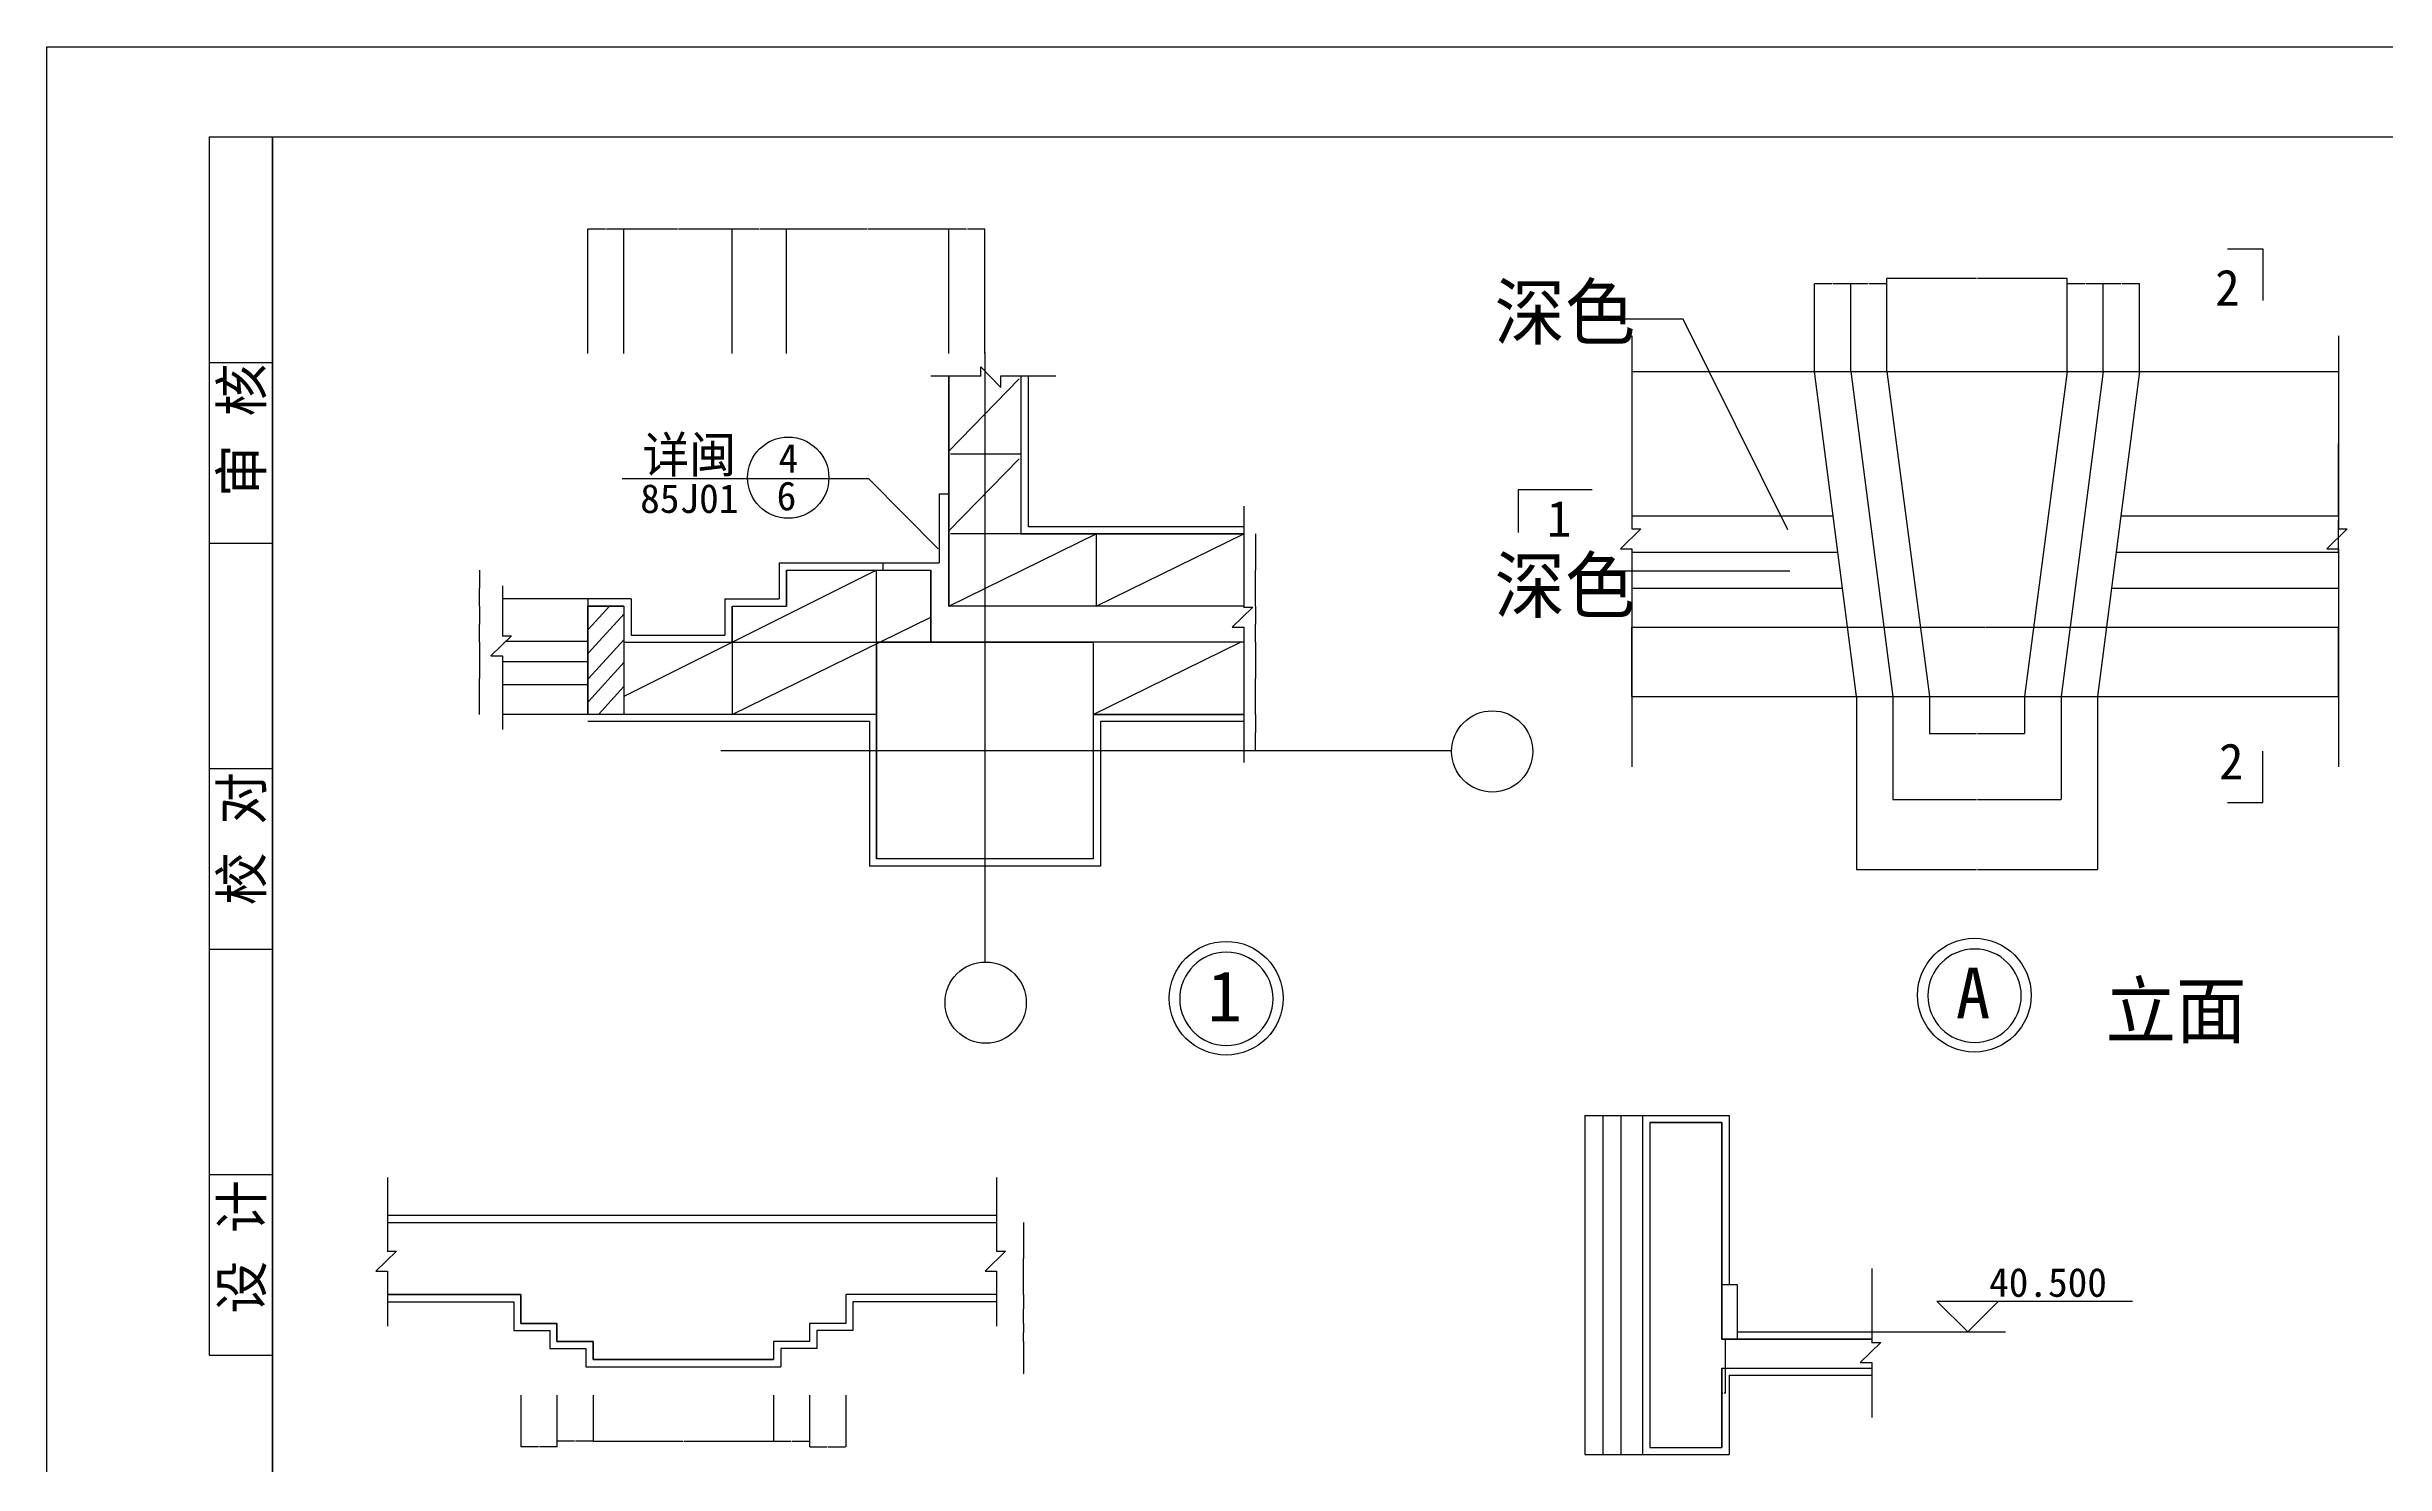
# Model space of a CAD drawing. Header units: metres. Extents: x 24415 to 43051, y 109589 to 120089.
# Drawn here: x 32551 to 39030, y 115372 to 119300 of the extents above; entities that cross this region are included whole.
import ezdxf

# ---------------------------------------------------------------- set-up
doc = ezdxf.new("R2010")
doc.units = ezdxf.units.M
for name, color, linetype in [('D', 4, 'Continuous'), ('T1', 41, 'Continuous'), ('T2', 6, 'Continuous')]:
    doc.layers.add(name, color=color, linetype=linetype)
doc.dimstyles.get("Standard").update_dxf_attribs({"dimtxt": 2.5, "dimasz": 2.5, "dimexe": 1.25, "dimexo": 0.625, "dimtad": 1, "dimcen": 2.5, "dimazin": 3, "dimtfac": 1, "dimtmove": 0, "dimatfit": 3})

# ---------------------------------------------------------------- blocks, each defined once
blk = doc.blocks.new('BG')
at = {"layer": 'T2'}
for p, q in [((-450, 450), (2400, 450)), ((-450, 450), (0, 0)), ((450, 450), (0, 0)), ((-400, 0), (550, 0))]:
    blk.add_line(p, q, dxfattribs=at)
blk = doc.blocks.new('*D40')
for p, q in [((38297.34, 118642.86), (38248.59, 118642.86)), ((38248.84, 118400), (38248.84, 118642.86)), ((38349.09, 118642.86), (38300.34, 118642.86)), ((38348.84, 118400), (38348.84, 118642.86))]:
    blk.add_line(p, q)
at = {"layer": 'Defpoints'}
for p in [(38348.84, 118642.86), (38248.84, 118400), (38348.84, 118400)]:
    blk.add_point(p, dxfattribs=at)
at = {"layer": 'D', "insert": (38298.84, 118642.86), "char_height": 1, "attachment_point": 5}
blk.add_mtext('100', dxfattribs=at)
blk = doc.blocks.new('*D41')
for p, q in [((38197.34, 118642.86), (38148.59, 118642.86)), ((38148.84, 118400), (38148.84, 118642.86)), ((38249.09, 118642.86), (38200.34, 118642.86)), ((38248.84, 118400), (38248.84, 118642.86))]:
    blk.add_line(p, q)
at = {"layer": 'Defpoints'}
for p in [(38248.84, 118642.86), (38148.84, 118400), (38248.84, 118400)]:
    blk.add_point(p, dxfattribs=at)
at = {"layer": 'D', "insert": (38198.84, 118642.86), "char_height": 1, "attachment_point": 5}
blk.add_mtext('100', dxfattribs=at)
blk = doc.blocks.new('*D42')
for p, q in [((37897.34, 118657.86), (37648.59, 118657.86)), ((37648.84, 118400), (37648.84, 118657.86)), ((38149.09, 118657.86), (37900.34, 118657.86)), ((38148.84, 118400), (38148.84, 118657.86))]:
    blk.add_line(p, q)
at = {"layer": 'Defpoints'}
for p in [(38148.84, 118657.86), (37648.84, 118400), (38148.84, 118400)]:
    blk.add_point(p, dxfattribs=at)
at = {"layer": 'D', "insert": (37898.84, 118657.86), "char_height": 1, "attachment_point": 5}
blk.add_mtext('500', dxfattribs=at)
blk = doc.blocks.new('*D43')
for p, q in [((37597.34, 118642.86), (37548.59, 118642.86)), ((37548.84, 118400), (37548.84, 118642.86)), ((37649.09, 118642.86), (37600.34, 118642.86)), ((37648.84, 118400), (37648.84, 118642.86))]:
    blk.add_line(p, q)
at = {"layer": 'Defpoints'}
for p in [(37648.84, 118642.86), (37548.84, 118400), (37648.84, 118400)]:
    blk.add_point(p, dxfattribs=at)
at = {"layer": 'D', "insert": (37598.84, 118642.86), "char_height": 1, "attachment_point": 5}
blk.add_mtext('100', dxfattribs=at)
blk = doc.blocks.new('*D44')
for p, q in [((37497.34, 118642.86), (37448.59, 118642.86)), ((37448.84, 118400), (37448.84, 118642.86)), ((37549.09, 118642.86), (37500.34, 118642.86)), ((37548.84, 118400), (37548.84, 118642.86))]:
    blk.add_line(p, q)
at = {"layer": 'Defpoints'}
for p in [(37548.84, 118642.86), (37448.84, 118400), (37548.84, 118400)]:
    blk.add_point(p, dxfattribs=at)
at = {"layer": 'D', "insert": (37498.84, 118642.86), "char_height": 1, "attachment_point": 5}
blk.add_mtext('100', dxfattribs=at)
blk = doc.blocks.new('*D45')
for p, q in [((37766.84, 117500), (37766.84, 117397.14)), ((38030.84, 117500), (38030.84, 117397.14)), ((37767.09, 117397.14), (37897.34, 117397.14)), ((37900.34, 117397.14), (38030.59, 117397.14))]:
    blk.add_line(p, q)
at = {"layer": 'Defpoints'}
for p in [(37766.84, 117500), (38030.84, 117500), (37766.84, 117397.14)]:
    blk.add_point(p, dxfattribs=at)
at = {"layer": 'D', "insert": (37898.84, 117397.14), "char_height": 1, "attachment_point": 5}
blk.add_mtext('264', dxfattribs=at)
blk = doc.blocks.new('*D46')
for p, q in [((37665.84, 117500), (37665.84, 117214.45)), ((38131.84, 117500), (38131.84, 117214.45)), ((37666.09, 117214.45), (37897.34, 117214.45)), ((37900.34, 117214.45), (38131.59, 117214.45))]:
    blk.add_line(p, q)
at = {"layer": 'Defpoints'}
for p in [(37665.84, 117500), (38131.84, 117500), (37665.84, 117214.45)]:
    blk.add_point(p, dxfattribs=at)
at = {"layer": 'D', "insert": (37898.84, 117214.45), "char_height": 1, "attachment_point": 5}
blk.add_mtext('466', dxfattribs=at)
blk = doc.blocks.new('*D47')
for p, q in [((37564.84, 117500), (37564.84, 117020.69)), ((38232.84, 117500), (38232.84, 117020.69)), ((37565.09, 117020.69), (37897.34, 117020.69)), ((37900.34, 117020.69), (38232.59, 117020.69))]:
    blk.add_line(p, q)
at = {"layer": 'Defpoints'}
for p in [(37564.84, 117500), (38232.84, 117500), (37564.84, 117020.69)]:
    blk.add_point(p, dxfattribs=at)
at = {"layer": 'D', "insert": (37898.84, 117020.69), "char_height": 1, "attachment_point": 5}
blk.add_mtext('668', dxfattribs=at)
blk = doc.blocks.new('*D48')
for p, q in [((38900, 118400), (38900, 118200)), ((38899.75, 118200), (38899.5, 118200)), ((38900, 118000), (38900, 118200)), ((38900, 118200), (38900, 118200)), ((38900.25, 118200), (38900.5, 118200))]:
    blk.add_line(p, q)
at = {"layer": 'Defpoints'}
for p in [(38900, 118400), (38900, 118200), (38900, 118000)]:
    blk.add_point(p, dxfattribs=at)
at = {"layer": 'D', "insert": (38900, 118201.125), "char_height": 1, "attachment_point": 5}
blk.add_mtext('0', dxfattribs=at)
blk = doc.blocks.new('*D49')
for p, q in [((38899.75, 117988.71), (38899.5, 117988.71)), ((38900, 118000), (38900, 117988.71)), ((38900, 117900), (38900, 117988.71)), ((38900, 117988.71), (38900, 117988.71)), ((38900.25, 117988.71), (38900.5, 117988.71))]:
    blk.add_line(p, q)
at = {"layer": 'Defpoints'}
for p in [(38900, 118000), (38900, 117988.71), (38900, 117900)]:
    blk.add_point(p, dxfattribs=at)
at = {"layer": 'D', "insert": (38900, 117989.835), "char_height": 1, "attachment_point": 5}
blk.add_mtext('0', dxfattribs=at)
blk = doc.blocks.new('*D50')
for p, q in [((38900, 117900), (38900, 117778.22)), ((38900, 117800), (38900, 117778.22)), ((38899.75, 117778.22), (38899.5, 117778.22)), ((38900, 117778.22), (38900, 117778.22)), ((38900.25, 117778.22), (38900.5, 117778.22))]:
    blk.add_line(p, q)
at = {"layer": 'Defpoints'}
for p in [(38900, 117900), (38900, 117800), (38900, 117778.22)]:
    blk.add_point(p, dxfattribs=at)
at = {"layer": 'D', "insert": (38900, 117779.345), "char_height": 1, "attachment_point": 5}
blk.add_mtext('0', dxfattribs=at)
blk = doc.blocks.new('*D51')
for p, q in [((38900, 117800), (38900, 117650)), ((38899.75, 117650), (38899.5, 117650)), ((38900, 117500), (38900, 117650)), ((38900, 117650), (38900, 117650)), ((38900.25, 117650), (38900.5, 117650))]:
    blk.add_line(p, q)
at = {"layer": 'Defpoints'}
for p in [(38900, 117800), (38900, 117650), (38900, 117500)]:
    blk.add_point(p, dxfattribs=at)
at = {"layer": 'D', "insert": (38900, 117651.125), "char_height": 1, "attachment_point": 5}
blk.add_mtext('0', dxfattribs=at)
blk = doc.blocks.new('*D53')
for p, q in [((36942.91, 117500), (36942.91, 117691.39)), ((36943.16, 117691.39), (37920.455, 117691.39)), ((37922.455, 117691.39), (38899.75, 117691.39)), ((38900, 117500), (38900, 117691.39))]:
    blk.add_line(p, q)
at = {"layer": 'Defpoints'}
for p in [(36942.91, 117691.39), (36942.91, 117500), (38900, 117500)]:
    blk.add_point(p, dxfattribs=at)
at = {"layer": 'D', "insert": (37921.455, 117691.39), "char_height": 1, "attachment_point": 5}
blk.add_mtext('80', dxfattribs=at)
blk = doc.blocks.new('*D56')
for p, q in [((35257.23, 116042.7), (35257.23, 115942.7)), ((35256.98, 115942.7), (35256.73, 115942.7)), ((35257.23, 115842.7), (35257.23, 115942.7)), ((35257.23, 115942.7), (35257.23, 115942.7)), ((35257.48, 115942.7), (35257.73, 115942.7))]:
    blk.add_line(p, q)
at = {"layer": 'Defpoints'}
for p in [(35257.23, 116042.7), (35257.23, 115942.7), (35257.23, 115842.7)]:
    blk.add_point(p, dxfattribs=at)
at = {"layer": 'D', "insert": (35257.23, 115943.825), "char_height": 1, "attachment_point": 5}
blk.add_mtext('0', dxfattribs=at)
blk = doc.blocks.new('*D57')
for p, q in [((35256.98, 115802.7), (35256.73, 115802.7)), ((35257.23, 115842.7), (35257.23, 115802.7)), ((35257.23, 115762.7), (35257.23, 115802.7)), ((35257.23, 115802.7), (35257.23, 115802.7)), ((35257.48, 115802.7), (35257.73, 115802.7))]:
    blk.add_line(p, q)
at = {"layer": 'Defpoints'}
for p in [(35257.23, 115842.7), (35257.23, 115802.7), (35257.23, 115762.7)]:
    blk.add_point(p, dxfattribs=at)
at = {"layer": 'D', "insert": (35257.23, 115803.825), "char_height": 1, "attachment_point": 5}
blk.add_mtext('0', dxfattribs=at)
blk = doc.blocks.new('*D58')
for p, q in [((35256.98, 115737.7), (35256.73, 115737.7)), ((35257.23, 115762.7), (35257.23, 115737.7)), ((35257.23, 115712.7), (35257.23, 115737.7)), ((35257.23, 115737.7), (35257.23, 115737.7)), ((35257.48, 115737.7), (35257.73, 115737.7))]:
    blk.add_line(p, q)
at = {"layer": 'Defpoints'}
for p in [(35257.23, 115762.7), (35257.23, 115737.7), (35257.23, 115712.7)]:
    blk.add_point(p, dxfattribs=at)
at = {"layer": 'D', "insert": (35257.23, 115738.825), "char_height": 1, "attachment_point": 5}
blk.add_mtext('0', dxfattribs=at)
blk = doc.blocks.new('*D59')
for p, q in [((35257.23, 115712.7), (35257.23, 115623.49)), ((35257.23, 115662.7), (35257.23, 115623.49)), ((35256.98, 115623.49), (35256.73, 115623.49)), ((35257.23, 115623.49), (35257.23, 115623.49)), ((35257.48, 115623.49), (35257.73, 115623.49))]:
    blk.add_line(p, q)
at = {"layer": 'Defpoints'}
for p in [(35257.23, 115712.7), (35257.23, 115662.7), (35257.23, 115623.49)]:
    blk.add_point(p, dxfattribs=at)
at = {"layer": 'D', "insert": (35257.23, 115624.615), "char_height": 1, "attachment_point": 5}
blk.add_mtext('0', dxfattribs=at)
blk = doc.blocks.new('*D60')
for p, q in [((33964.56, 115564.22), (33964.56, 115436.09)), ((34064.56, 115564.22), (34064.56, 115436.09)), ((34013.06, 115436.09), (33964.31, 115436.09)), ((34064.81, 115436.09), (34016.06, 115436.09))]:
    blk.add_line(p, q)
at = {"layer": 'Defpoints'}
for p in [(33964.56, 115564.22), (34064.56, 115564.22), (34064.56, 115436.09)]:
    blk.add_point(p, dxfattribs=at)
at = {"layer": 'D', "insert": (34014.56, 115436.09), "char_height": 1, "attachment_point": 5}
blk.add_mtext('100', dxfattribs=at)
blk = doc.blocks.new('*D61')
for p, q in [((33864.56, 115564.22), (33864.56, 115421.09)), ((33964.56, 115564.22), (33964.56, 115421.09)), ((33913.06, 115421.09), (33864.31, 115421.09)), ((33964.81, 115421.09), (33916.06, 115421.09))]:
    blk.add_line(p, q)
at = {"layer": 'Defpoints'}
for p in [(33864.56, 115564.22), (33964.56, 115564.22), (33964.56, 115421.09)]:
    blk.add_point(p, dxfattribs=at)
at = {"layer": 'D', "insert": (33914.56, 115421.09), "char_height": 1, "attachment_point": 5}
blk.add_mtext('100', dxfattribs=at)
blk = doc.blocks.new('*D62')
for p, q in [((34064.56, 115564.22), (34064.56, 115436.09)), ((34564.56, 115564.22), (34564.56, 115436.09)), ((34064.81, 115436.09), (34313.06, 115436.09)), ((34316.06, 115436.09), (34564.31, 115436.09))]:
    blk.add_line(p, q)
at = {"layer": 'Defpoints'}
for p in [(34064.56, 115564.22), (34564.56, 115564.22), (34064.56, 115436.09)]:
    blk.add_point(p, dxfattribs=at)
at = {"layer": 'D', "insert": (34314.56, 115436.09), "char_height": 1, "attachment_point": 5}
blk.add_mtext('500', dxfattribs=at)
blk = doc.blocks.new('*D63')
for p, q in [((34664.56, 115564.22), (34664.56, 115421.09)), ((34764.56, 115564.22), (34764.56, 115421.09)), ((34664.81, 115421.09), (34713.06, 115421.09)), ((34716.06, 115421.09), (34764.31, 115421.09))]:
    blk.add_line(p, q)
at = {"layer": 'Defpoints'}
for p in [(34664.56, 115564.22), (34764.56, 115564.22), (34664.56, 115421.09)]:
    blk.add_point(p, dxfattribs=at)
at = {"layer": 'D', "insert": (34714.56, 115421.09), "char_height": 1, "attachment_point": 5}
blk.add_mtext('100', dxfattribs=at)
blk = doc.blocks.new('*D64')
for p, q in [((34564.56, 115564.22), (34564.56, 115436.09)), ((34664.56, 115564.22), (34664.56, 115436.09)), ((34564.81, 115436.09), (34613.06, 115436.09)), ((34616.06, 115436.09), (34664.31, 115436.09))]:
    blk.add_line(p, q)
at = {"layer": 'Defpoints'}
for p in [(34564.56, 115564.22), (34664.56, 115564.22), (34564.56, 115436.09)]:
    blk.add_point(p, dxfattribs=at)
at = {"layer": 'D', "insert": (34614.56, 115436.09), "char_height": 1, "attachment_point": 5}
blk.add_mtext('100', dxfattribs=at)
blk = doc.blocks.new('*D65')
for p, q in [((37192.1, 116319.04), (37192.1, 116019.04)), ((37191.85, 116019.04), (37191.6, 116019.04)), ((37192.1, 115719.04), (37192.1, 116019.04)), ((37192.1, 116019.04), (37192.1, 116019.04)), ((37192.35, 116019.04), (37192.6, 116019.04))]:
    blk.add_line(p, q)
at = {"layer": 'Defpoints'}
for p in [(37192.1, 116319.04), (37192.1, 116019.04), (37192.1, 115719.04)]:
    blk.add_point(p, dxfattribs=at)
at = {"layer": 'D', "insert": (37192.1, 116020.165), "char_height": 1, "attachment_point": 5}
blk.add_mtext('0', dxfattribs=at)
blk = doc.blocks.new('*D66')
for p, q in [((37200.79, 115719.04), (37200.79, 115569.04)), ((37194.445, 115569.04), (37191.85, 115569.04)), ((37192.1, 115419.04), (37192.1, 115569.04)), ((37201.04, 115569.04), (37198.445, 115569.04))]:
    blk.add_line(p, q)
at = {"layer": 'Defpoints'}
for p in [(37200.79, 115719.04), (37200.79, 115569.04), (37192.1, 115419.04)]:
    blk.add_point(p, dxfattribs=at)
at = {"layer": 'D', "insert": (37196.445, 115569.04), "char_height": 1, "attachment_point": 5}
blk.add_mtext('8,69', dxfattribs=at)
blk = doc.blocks.new('*D90')
for p, q in [((35098.5, 118795), (35049.75, 118795)), ((35050, 118450), (35050, 118795)), ((35150.25, 118795), (35101.5, 118795)), ((35150, 118450), (35150, 118795))]:
    blk.add_line(p, q)
at = {"layer": 'Defpoints'}
for p in [(35150, 118795), (35050, 118450), (35150, 118450)]:
    blk.add_point(p, dxfattribs=at)
at = {"layer": 'D', "insert": (35100, 118795), "char_height": 1, "attachment_point": 5}
blk.add_mtext('100', dxfattribs=at)
blk = doc.blocks.new('*D91')
for p, q in [((34823.5, 118795), (34599.75, 118795)), ((34600, 118450), (34600, 118795)), ((35050.25, 118795), (34826.5, 118795)), ((35050, 118450), (35050, 118795))]:
    blk.add_line(p, q)
at = {"layer": 'Defpoints'}
for p in [(35050, 118795), (34600, 118450), (35050, 118450)]:
    blk.add_point(p, dxfattribs=at)
at = {"layer": 'D', "insert": (34825, 118795), "char_height": 1, "attachment_point": 5}
blk.add_mtext('450', dxfattribs=at)
blk = doc.blocks.new('*D92')
for p, q in [((34523.5, 118795), (34449.75, 118795)), ((34450, 118450), (34450, 118795)), ((34600.25, 118795), (34526.5, 118795)), ((34600, 118450), (34600, 118795))]:
    blk.add_line(p, q)
at = {"layer": 'Defpoints'}
for p in [(34600, 118795), (34450, 118450), (34600, 118450)]:
    blk.add_point(p, dxfattribs=at)
at = {"layer": 'D', "insert": (34525, 118795), "char_height": 1, "attachment_point": 5}
blk.add_mtext('150', dxfattribs=at)
blk = doc.blocks.new('*D93')
for p, q in [((34298.5, 118795), (34149.75, 118795)), ((34150, 118450), (34150, 118795)), ((34450.25, 118795), (34301.5, 118795)), ((34450, 118450), (34450, 118795))]:
    blk.add_line(p, q)
at = {"layer": 'Defpoints'}
for p in [(34450, 118795), (34150, 118450), (34450, 118450)]:
    blk.add_point(p, dxfattribs=at)
at = {"layer": 'D', "insert": (34300, 118795), "char_height": 1, "attachment_point": 5}
blk.add_mtext('300', dxfattribs=at)
blk = doc.blocks.new('*D94')
for p, q in [((34098.5, 118795), (34049.75, 118795)), ((34050, 118450), (34050, 118795)), ((34150.25, 118795), (34101.5, 118795)), ((34150, 118450), (34150, 118795))]:
    blk.add_line(p, q)
at = {"layer": 'Defpoints'}
for p in [(34150, 118795), (34050, 118450), (34150, 118450)]:
    blk.add_point(p, dxfattribs=at)
at = {"layer": 'D', "insert": (34100, 118795), "char_height": 1, "attachment_point": 5}
blk.add_mtext('100', dxfattribs=at)
blk = doc.blocks.new('*D95')
for p, q in [((35899.75, 117400), (35899.5, 117400)), ((35900, 117450), (35900, 117400)), ((35900, 117350), (35900, 117400)), ((35900, 117400), (35900, 117400)), ((35900.25, 117400), (35900.5, 117400))]:
    blk.add_line(p, q)
at = {"layer": 'Defpoints'}
for p in [(35900, 117450), (35900, 117400), (35900, 117350)]:
    blk.add_point(p, dxfattribs=at)
at = {"layer": 'D', "insert": (35900, 117401.125), "char_height": 1, "attachment_point": 5}
blk.add_mtext('0', dxfattribs=at)
blk = doc.blocks.new('*D96')
for p, q in [((35900, 117650), (35900, 117550)), ((35899.75, 117550), (35899.5, 117550)), ((35900, 117450), (35900, 117550)), ((35900, 117550), (35900, 117550)), ((35900.25, 117550), (35900.5, 117550))]:
    blk.add_line(p, q)
at = {"layer": 'Defpoints'}
for p in [(35900, 117650), (35900, 117550), (35900, 117450)]:
    blk.add_point(p, dxfattribs=at)
at = {"layer": 'D', "insert": (35900, 117551.125), "char_height": 1, "attachment_point": 5}
blk.add_mtext('0', dxfattribs=at)
blk = doc.blocks.new('*D97')
for p, q in [((35900, 117750), (35900, 117700)), ((35899.75, 117700), (35899.5, 117700)), ((35900, 117650), (35900, 117700)), ((35900, 117700), (35900, 117700)), ((35900.25, 117700), (35900.5, 117700))]:
    blk.add_line(p, q)
at = {"layer": 'Defpoints'}
for p in [(35900, 117750), (35900, 117700), (35900, 117650)]:
    blk.add_point(p, dxfattribs=at)
at = {"layer": 'D', "insert": (35900, 117701.125), "char_height": 1, "attachment_point": 5}
blk.add_mtext('0', dxfattribs=at)
blk = doc.blocks.new('*D98')
for p, q in [((35900, 117950), (35900, 117850)), ((35899.75, 117850), (35899.5, 117850)), ((35900, 117750), (35900, 117850)), ((35900, 117850), (35900, 117850)), ((35900.25, 117850), (35900.5, 117850))]:
    blk.add_line(p, q)
at = {"layer": 'Defpoints'}
for p in [(35900, 117950), (35900, 117850), (35900, 117750)]:
    blk.add_point(p, dxfattribs=at)
at = {"layer": 'D', "insert": (35900, 117851.125), "char_height": 1, "attachment_point": 5}
blk.add_mtext('0', dxfattribs=at)
blk = doc.blocks.new('*D99')
for p, q in [((33750, 117650), (33750, 117550)), ((33749.75, 117550), (33749.5, 117550)), ((33750, 117450), (33750, 117550)), ((33750, 117550), (33750, 117550)), ((33750.25, 117550), (33750.5, 117550))]:
    blk.add_line(p, q)
at = {"layer": 'Defpoints'}
for p in [(33750, 117650), (33750, 117550), (33750, 117450)]:
    blk.add_point(p, dxfattribs=at)
at = {"layer": 'D', "insert": (33750, 117551.125), "char_height": 1, "attachment_point": 5}
blk.add_mtext('0', dxfattribs=at)
blk = doc.blocks.new('*D100')
for p, q in [((33750, 117750), (33750, 117700)), ((33749.75, 117700), (33749.5, 117700)), ((33750, 117650), (33750, 117700)), ((33750, 117700), (33750, 117700)), ((33750.25, 117700), (33750.5, 117700))]:
    blk.add_line(p, q)
at = {"layer": 'Defpoints'}
for p in [(33750, 117750), (33750, 117700), (33750, 117650)]:
    blk.add_point(p, dxfattribs=at)
at = {"layer": 'D', "insert": (33750, 117701.125), "char_height": 1, "attachment_point": 5}
blk.add_mtext('0', dxfattribs=at)
blk = doc.blocks.new('*D101')
for p, q in [((33749.75, 117800), (33749.5, 117800)), ((33750, 117850), (33750, 117800)), ((33750, 117750), (33750, 117800)), ((33750, 117800), (33750, 117800)), ((33750.25, 117800), (33750.5, 117800))]:
    blk.add_line(p, q)
at = {"layer": 'Defpoints'}
for p in [(33750, 117850), (33750, 117800), (33750, 117750)]:
    blk.add_point(p, dxfattribs=at)
at = {"layer": 'D', "insert": (33750, 117801.125), "char_height": 1, "attachment_point": 5}
blk.add_mtext('0', dxfattribs=at)

msp = doc.modelspace()

# ---------------------------------------------------------------- linework, layer by layer
for p, q in [((33000.93, 119050), (33000.93, 115675)), ((33000.93, 119050), (33175.93, 119050)), ((33175.93, 119050), (33175.93, 112125)), ((36942.91, 118499.15), (36942.91, 117964.48)), ((38900, 118499.15), (38900, 117964.48)), ((33000.93, 118425), (33175.93, 118425)), ((35000.74, 118388.06), (35138.8, 118388.06)), ((35138.8, 118412.97), (35194.42, 118355.83)), ((35138.8, 118387.74), (35138.8, 118412.97)), ((35194.42, 118388.06), (35346.7, 118388.06)), ((35194.42, 118355.83), (35194.42, 118388.06)), ((36942.91, 118400), (38900, 118400)), ((37564.84, 117500), (37448.84, 118400)), ((37548.84, 118400), (37665.84, 117500)), ((37648.84, 118400), (37766.84, 117500)), ((38148.84, 118400), (38030.84, 117500)), ((38248.84, 118400), (38131.84, 117500)), ((38348.84, 118400), (38232.84, 117500)), ((35867.22, 118027.3), (35867.22, 117747.21)), ((36942.91, 118000), (37500.4, 118000)), ((38297.29, 118000), (38900, 118000)), ((33000.93, 117925), (33175.93, 117925)), ((36967.82, 117964.48), (36910.68, 117908.87)), ((36942.59, 117964.48), (36967.82, 117964.48)), ((38924.91, 117964.48), (38867.77, 117908.87)), ((38899.68, 117964.48), (38924.91, 117964.48)), ((36910.68, 117908.87), (36942.91, 117908.87)), ((36942.91, 117908.87), (36942.91, 117304.58)), ((36942.91, 117900), (37513.29, 117900)), ((38284.4, 117900), (38900, 117900)), ((38867.77, 117908.87), (38900, 117908.87)), ((38900, 117908.87), (38900, 117304.58)), ((33813.2, 117805.94), (33813.2, 117667.88)), ((36942.91, 117800), (37526.18, 117800)), ((38271.51, 117800), (38900, 117800)), ((35892.13, 117747.21), (35834.99, 117691.6)), ((35866.9, 117747.21), (35892.13, 117747.21)), ((33838.1, 117667.88), (33780.96, 117612.26)), ((33812.87, 117667.88), (33838.1, 117667.88)), ((35834.99, 117691.6), (35867.22, 117691.6)), ((35867.22, 117691.6), (35867.22, 117317.2)), ((33780.96, 117612.26), (33813.2, 117612.26)), ((33813.2, 117612.26), (33813.2, 117407.86)), ((36942.91, 117500), (38900, 117500)), ((33000.93, 117300), (33175.93, 117300)), ((33000.93, 116800), (33175.93, 116800)), ((33000.93, 116175), (33175.93, 116175)), ((33494.54, 116167.1), (33494.54, 115962.77)), ((35182.67, 116167.1), (35182.67, 115962.77)), ((33519.45, 115962.77), (33462.31, 115907.16)), ((33494.22, 115962.77), (33519.45, 115962.77)), ((35207.57, 115962.77), (35150.44, 115907.16)), ((35182.34, 115962.77), (35207.57, 115962.77)), ((37607.22, 115914.32), (37607.22, 115709.99)), ((33462.31, 115907.16), (33494.54, 115907.16)), ((33494.54, 115907.16), (33494.54, 115754.88)), ((35150.44, 115907.16), (35182.67, 115907.16)), ((35182.67, 115907.16), (35182.67, 115754.88)), ((33000.93, 115675), (33175.93, 115675)), ((37632.13, 115709.99), (37574.99, 115654.37)), ((37574.99, 115654.37), (37607.22, 115654.37)), ((37606.89, 115709.99), (37632.13, 115709.99)), ((37607.22, 115654.37), (37607.22, 115502.1))]:
    msp.add_line(p, q)
for points in [[(32550.93, 111875), (32550.93, 119300), (43050.93, 119300), (43050.93, 111875)], [(33175.93, 112125), (33175.93, 119050), (42800.93, 119050), (42800.93, 112125)]]:
    msp.add_lwpolyline(points, close=True)
for points in [[(33175.93, 119050), (42800.93, 119050), (42800.93, 112125), (33175.93, 112125), (33175.93, 119050)], [(38592.87, 118740.02), (38691.1, 118740.02), (38691.1, 118597.22)], [(36832.23, 118072.67), (36627.59, 118072.67), (36627.59, 117953.77)], [(38592.87, 117205.56), (38691.1, 117205.56), (38691.1, 117348.36)]]:
    msp.add_lwpolyline(points)
at = {"layer": 'D'}
for p, q in [((35150, 118453), (35150, 116763.99)), ((35050, 118388.37), (35050, 117750)), ((35050, 118179.69), (35245.04, 118379.69)), ((35250, 118388.37), (35250, 117950)), ((35270, 118388.37), (35270, 117970)), ((35050, 117958.53), (35245.04, 118158.53)), ((35250, 118171.16), (35054.55, 118171.16)), ((35023.26, 118061.42), (35023.26, 117870)), ((35023.26, 118061.42), (35050, 118061.42)), ((35050, 117750), (35458.61, 117950)), ((35250, 117950), (35054.55, 117950)), ((35867.22, 117950), (35250, 117950)), ((35867.22, 117970), (35270, 117970)), ((35458.61, 117950), (35458.61, 117749.11)), ((35458.61, 117750), (35867.22, 117950)), ((35867.22, 117950), (35867.22, 117749.11)), ((34580, 117870), (35023.26, 117870)), ((34580, 117870), (34580, 117770)), ((34868.31, 117850), (34868.31, 117870)), ((34850, 117850), (34150, 117500)), ((34600, 117850), (34600, 117750)), ((34600, 117850), (35000, 117850)), ((34850, 117650), (34850, 117850.86)), ((35000, 117650), (35000, 117850)), ((34050, 117770), (33814.45, 117770)), ((34170, 117770), (34050, 117770)), ((34050, 117770), (34050, 117450)), ((34150, 117750), (34050, 117750)), ((34051.96, 117685.83), (34110.21, 117750)), ((34051.96, 117620.49), (34150.39, 117728.92)), ((34150, 117750), (34150, 117450)), ((34170, 117770), (34170, 117670)), ((34430, 117770), (34580, 117770)), ((34430, 117770), (34430, 117670)), ((34450, 117750), (34450, 117650)), ((34450, 117750), (34600, 117750)), ((35867.22, 117750), (35050, 117750)), ((34170, 117670), (34430, 117670)), ((34450, 117450), (35000, 117719.2)), ((34050, 117595.5), (33814.45, 117595.5)), ((34050, 117651.64), (33821.42, 117651.64)), ((34051.96, 117549.41), (34150.39, 117657.83)), ((34051.96, 117486.22), (34150.39, 117594.64)), ((34150, 117650), (34850, 117650)), ((34450, 117650), (34450, 117448.69)), ((35867.22, 117650), (34850, 117650)), ((34850, 117650), (34850, 117050)), ((35450, 117450.05), (35858.61, 117650.05)), ((35450, 117650), (35450, 117050)), ((34050, 117531.77), (33814.45, 117531.77)), ((34079.26, 117449.6), (34148.96, 117526.43)), ((34050, 117449.83), (33814.45, 117449.83)), ((34850, 117450), (34050, 117450)), ((34830, 117430), (34050, 117430)), ((34830, 117430), (34830, 117030)), ((35867.22, 117450), (35450, 117450)), ((35470, 117430), (35470, 117030)), ((35867.22, 117430), (35470, 117430)), ((34418.7, 117350), (36443.21, 117350)), ((35470, 117030), (34830, 117030)), ((35450, 117050), (34850, 117050)), ((36812.1, 116339.04), (36812.1, 115399.04)), ((36812.1, 116339.04), (37212.1, 116339.04)), ((36862.1, 116339.04), (36862.1, 115399.04)), ((36912.1, 116339.04), (36912.1, 115399.04)), ((36972.1, 116339.04), (36972.1, 115399.04)), ((36992.1, 116319.04), (36992.1, 115419.04)), ((36992.1, 116319.04), (37192.1, 116319.04)), ((37192.1, 116319.04), (37192.1, 115719.04)), ((37212.1, 116339.04), (37212.1, 115870.5)), ((33494.54, 116062.7), (35182.67, 116062.7)), ((33494.54, 116042.7), (35182.67, 116042.7)), ((37192.1, 115870.5), (37234.66, 115870.5)), ((37234.66, 115870.5), (37234.66, 115719.04)), ((33494.54, 115842.7), (33864.56, 115842.7)), ((33494.54, 115822.7), (33844.56, 115822.7)), ((33844.56, 115822.7), (33844.56, 115742.7)), ((33864.56, 115842.7), (33864.56, 115762.7)), ((34764.56, 115842.7), (34764.56, 115762.7)), ((35182.67, 115842.7), (34764.56, 115842.7)), ((34784.56, 115822.7), (34784.56, 115742.7)), ((35182.67, 115822.7), (34784.56, 115822.7)), ((33844.56, 115742.7), (33944.56, 115742.7)), ((33864.56, 115762.7), (33964.56, 115762.7)), ((33944.56, 115742.7), (33944.56, 115692.7)), ((33964.56, 115762.7), (33964.56, 115712.7)), ((34764.56, 115762.7), (34664.56, 115762.7)), ((34664.56, 115762.7), (34664.56, 115712.7)), ((34784.56, 115742.7), (34684.56, 115742.7)), ((34684.56, 115742.7), (34684.56, 115692.7)), ((37192.1, 115719.04), (37607.22, 115719.04)), ((37234.66, 115739.04), (37607.22, 115739.04)), ((37607.22, 115739.04), (37928.46, 115739.04)), ((33944.56, 115692.7), (34044.56, 115692.7)), ((33964.56, 115712.7), (34064.56, 115712.7)), ((34044.56, 115692.7), (34044.56, 115642.7)), ((34064.56, 115712.7), (34064.56, 115662.7)), ((34064.56, 115662.7), (34564.56, 115662.7)), ((34664.56, 115712.7), (34564.56, 115712.7)), ((34564.56, 115712.7), (34564.56, 115662.7)), ((34584.56, 115692.7), (34584.56, 115642.7)), ((34684.56, 115692.7), (34584.56, 115692.7)), ((34044.56, 115642.7), (34584.56, 115642.7)), ((37192.1, 115639.04), (37607.22, 115639.04)), ((37192.1, 115639.04), (37192.1, 115419.04)), ((37212.1, 115619.04), (37607.22, 115619.04)), ((37212.1, 115619.04), (37212.1, 115399.04)), ((36812.1, 115399.04), (37212.1, 115399.04)), ((36992.1, 115419.04), (37192.1, 115419.04))]:
    msp.add_line(p, q, dxfattribs=at)
for points in [[(35867.22, 117750), (35050, 117750), (35050, 118388.06)], [(35250, 118388.06), (35250, 117950), (35867.22, 117950)], [(34050, 117750), (34150, 117750), (34150, 117650), (34450, 117650), (34450, 117750), (34600, 117750), (34600, 117850), (35000, 117850), (35000, 117650), (35450, 117650), (35450, 117050), (34850, 117050), (34850, 117650), (35000, 117650)], [(34850, 117450), (34050, 117450), (34050, 117750)], [(34150, 117650), (34150, 117450)], [(35450, 117450), (35867.22, 117450)], [(37607.22, 115719.04), (37192.1, 115719.04), (37192.1, 116319.04), (36992.1, 116319.04), (36992.1, 115419.04), (37192.1, 115419.04), (37192.1, 115639.04), (37607.22, 115639.04)], [(33494.54, 116042.7), (35182.67, 116042.7)], [(35182.67, 115842.7), (34764.56, 115842.7), (34764.56, 115762.7), (34664.56, 115762.7), (34664.56, 115712.7), (34564.56, 115712.7), (34564.56, 115662.7), (34064.56, 115662.7), (34064.56, 115712.7), (33964.56, 115712.7), (33964.56, 115762.7), (33864.56, 115762.7), (33864.56, 115842.7), (33494.54, 115842.7)]]:
    msp.add_lwpolyline(points, dxfattribs=at)
at = {"layer": 'T1'}
for p, q in [((37085.18, 118545.33), (36866.54, 118545.33)), ((37375.11, 117961.18), (37085.18, 118545.33)), ((34828.11, 118103.02), (34145.08, 118103.02)), ((34828.11, 118103.02), (35020.22, 117908.61)), ((37379.86, 117847.2), (36866.54, 117847.2))]:
    msp.add_line(p, q, dxfattribs=at)
for points in [[(35689.87, 116662.04, 1), (35948.59, 116662.04, 1)], [(37762.8, 116670.68, 1), (38021.52, 116670.68, 1)]]:
    msp.add_lwpolyline(points, format="xyb", close=True, dxfattribs=at)
for centre, radius in [((34605.3, 118106.01), 112.5), ((36555.69, 117347.58), 112.5), ((35818.59, 116663.52), 157.5), ((37891.51, 116672.16), 157.5), ((35152.21, 116651.52), 112.5)]:
    msp.add_circle(centre, radius, dxfattribs=at)

# ---------------------------------------------------------------- block references
at = {"layer": 'T1', "xscale": 0.19, "yscale": 0.19, "zscale": 0.19}
msp.add_blockref('BG', (37873.35, 115739.04), dxfattribs=at)

# ---------------------------------------------------------------- texts
for s, p in [('审 核', (33146.87, 118052.65)), ('校 对', (33146.87, 116921.39)), ('设 计', (33146.87, 115790.13))]:
    msp.add_text(s, height=112.5, rotation=90).set_placement(p)
at = {"layer": 'T1'}
for s, height, p in [('深色', 150, (36562.07, 118489.8)), ('2', 100, (38558.62, 118582.66)), ('详闽', 100, (34201.17, 118119.64)), ('4', 80, (34578.2, 118119.57)), ('85J01', 80, (34195.11, 118008.35)), ('6', 80, (34573.12, 118015.56)), ('1', 100, (36706.92, 117942.13)), ('深色', 150, (36562.07, 117732.68)), ('2', 100, (38569.22, 117269.83)), ('1', 140, (35767.29, 116599.38)), ('A', 140, (37840.21, 116608.02)), ('立面', 150, (38255.22, 116554.95)), ('40.500', 80, (37932.36, 115836.28))]:
    msp.add_text(s, height=height, dxfattribs=at).set_placement(p)

# ---------------------------------------------------------------- dimensions: what is measured, and where the dimension line sits
at = {"layer": 'D'}
for base, p1, p2, picture, middle in [((34150, 118795), (34150, 118450), (34050, 118450), '*D94', (34100, 118795)), ((34450, 118795), (34450, 118450), (34150, 118450), '*D93', (34300, 118795)), ((34600, 118795), (34600, 118450), (34450, 118450), '*D92', (34525, 118795)), ((35050, 118795), (35050, 118450), (34600, 118450), '*D91', (34825, 118795)), ((35150, 118795), (35150, 118450), (35050, 118450), '*D90', (35100, 118795)), ((37548.84, 118642.86), (37548.84, 118400), (37448.84, 118400), '*D44', (37498.84, 118642.86)), ((37648.84, 118642.86), (37648.84, 118400), (37548.84, 118400), '*D43', (37598.84, 118642.86)), ((38148.84, 118657.86), (38148.84, 118400), (37648.84, 118400), '*D42', (37898.84, 118657.86)), ((38248.84, 118642.86), (38248.84, 118400), (38148.84, 118400), '*D41', (38198.84, 118642.86)), ((38348.84, 118642.86), (38348.84, 118400), (38248.84, 118400), '*D40', (38298.84, 118642.86)), ((38900, 118200), (38900, 118400), (38900, 118000), '*D48', (38900, 118201.125)), ((38900, 117988.71), (38900, 118000), (38900, 117900), '*D49', (38900, 117989.835)), ((35900, 117850), (35900, 117750), (35900, 117950), '*D98', (35900, 117851.125)), ((38900, 117778.22), (38900, 117900), (38900, 117800), '*D50', (38900, 117779.345)), ((33750, 117800), (33750, 117750), (33750, 117850), '*D101', (33750, 117801.125)), ((38900, 117650), (38900, 117800), (38900, 117500), '*D51', (38900, 117651.125)), ((33750, 117700), (33750, 117650), (33750, 117750), '*D100', (33750, 117701.125)), ((35900, 117700), (35900, 117650), (35900, 117750), '*D97', (35900, 117701.125)), ((33750, 117550), (33750, 117450), (33750, 117650), '*D99', (33750, 117551.125)), ((35900, 117550), (35900, 117450), (35900, 117650), '*D96', (35900, 117551.125)), ((37564.84, 117020.69), (37564.84, 117500), (38232.84, 117500), '*D47', (37898.84, 117020.69)), ((37665.84, 117214.45), (37665.84, 117500), (38131.84, 117500), '*D46', (37898.84, 117214.45)), ((37766.84, 117397.14), (37766.84, 117500), (38030.84, 117500), '*D45', (37898.84, 117397.14)), ((35900, 117400), (35900, 117350), (35900, 117450), '*D95', (35900, 117401.125)), ((37192.1, 116019.04), (37192.1, 116319.04), (37192.1, 115719.04), '*D65', (37192.1, 116020.165)), ((35257.23, 115942.7), (35257.23, 116042.7), (35257.23, 115842.7), '*D56', (35257.23, 115943.825)), ((35257.23, 115802.7), (35257.23, 115842.7), (35257.23, 115762.7), '*D57', (35257.23, 115803.825)), ((35257.23, 115737.7), (35257.23, 115762.7), (35257.23, 115712.7), '*D58', (35257.23, 115738.825)), ((37200.79, 115569.04), (37200.79, 115719.04), (37192.1, 115419.04), '*D66', (37196.445, 115569.04)), ((35257.23, 115623.49), (35257.23, 115712.7), (35257.23, 115662.7), '*D59', (35257.23, 115624.615)), ((33964.56, 115421.09), (33964.56, 115564.22), (33864.56, 115564.22), '*D61', (33914.56, 115421.09)), ((34064.56, 115436.09), (34064.56, 115564.22), (33964.56, 115564.22), '*D60', (34014.56, 115436.09)), ((34064.56, 115436.09), (34064.56, 115564.22), (34564.56, 115564.22), '*D62', (34314.56, 115436.09)), ((34564.56, 115436.09), (34564.56, 115564.22), (34664.56, 115564.22), '*D64', (34614.56, 115436.09)), ((34664.56, 115421.09), (34664.56, 115564.22), (34764.56, 115564.22), '*D63', (34714.56, 115421.09))]:
    dim = msp.add_linear_dim(base=base, p1=p1, p2=p2, dimstyle='Standard', dxfattribs=at)
    dim.commit()
    dim.dimension.update_dxf_attribs({"geometry": picture, "text_midpoint": middle})
dim = msp.add_linear_dim(base=(36942.91, 117691.39), p1=(36942.91, 117500), p2=(38900, 117500), text='80', dimstyle='Standard', dxfattribs=at)
dim.commit()
dim.dimension.update_dxf_attribs({"geometry": '*D53', "text_midpoint": (37921.455, 117691.39)})

doc.saveas('drawing.dxf')
